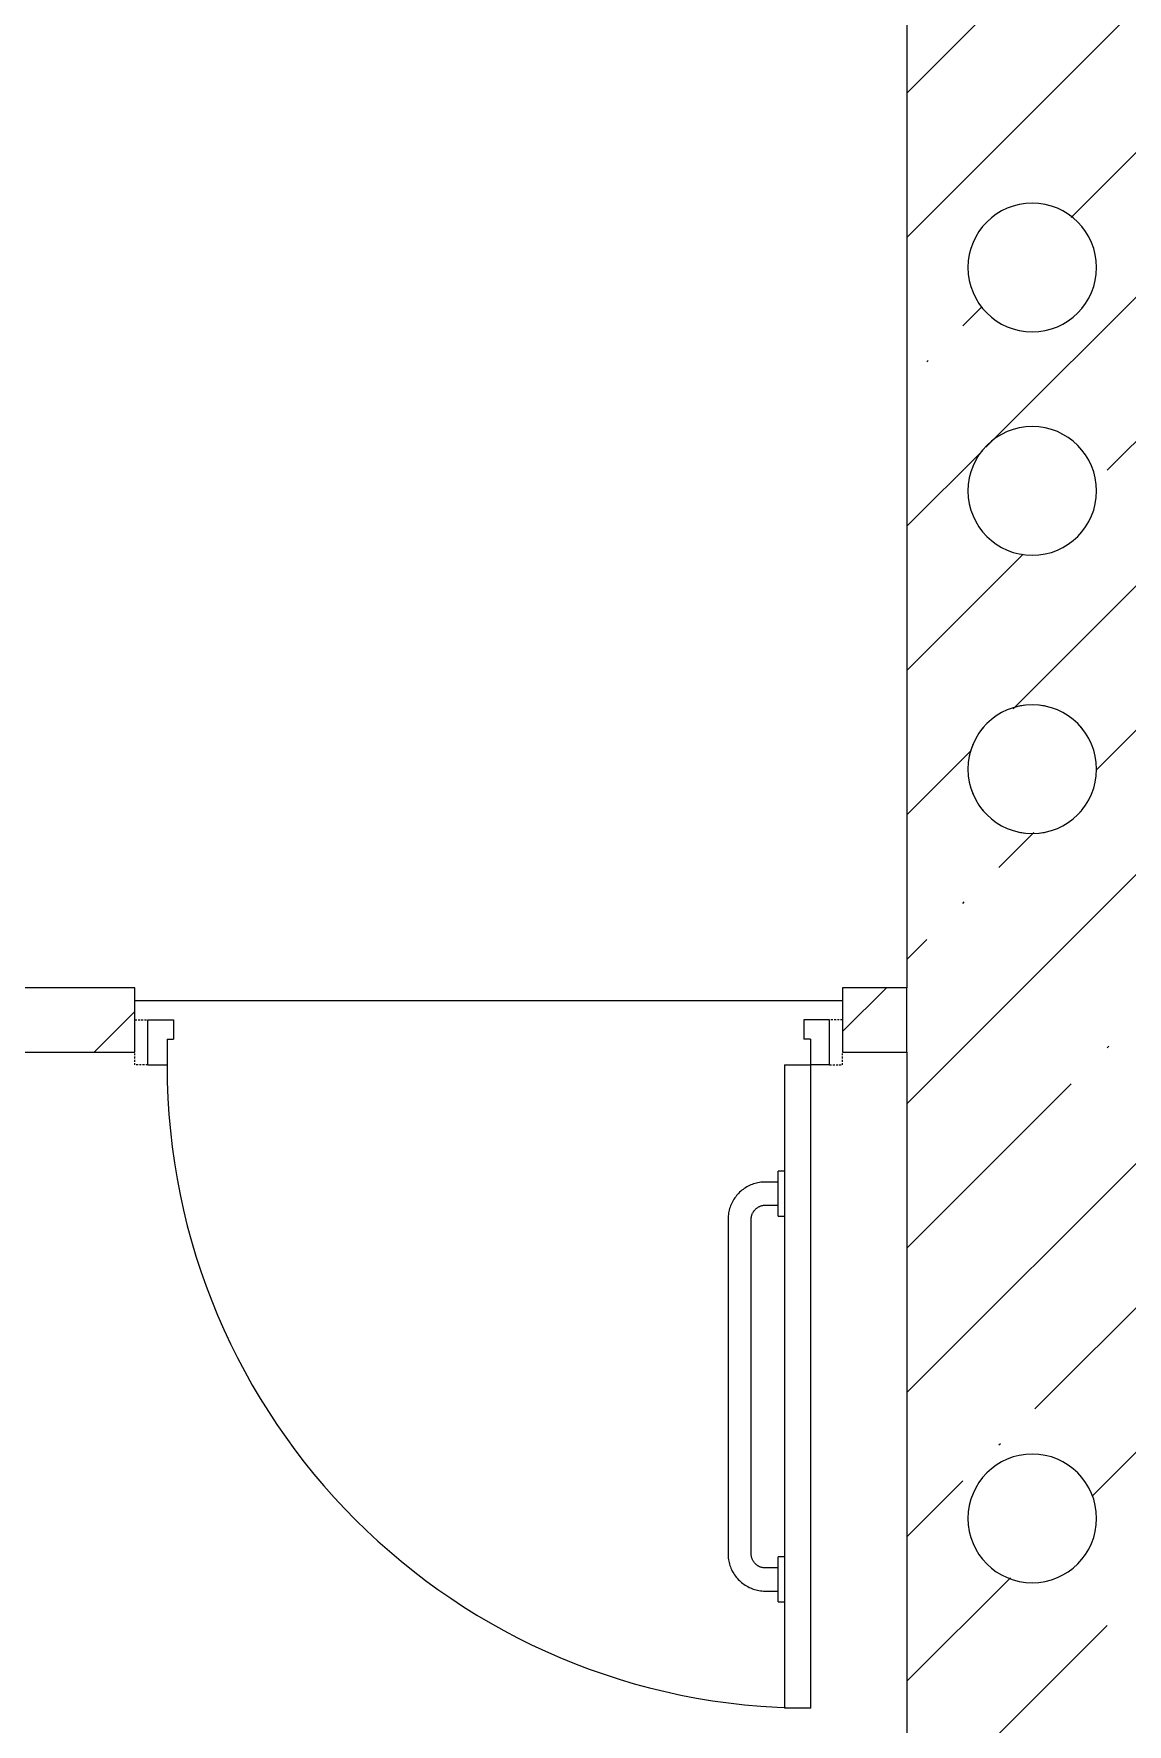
# Model space of a CAD drawing. Header units: millimetres. Extents: x -515342 to 330399, y -224905 to 507333.
# Drawn here: x -364217 to -362517, y 260530 to 263159 of the extents above; entities that cross this region are included whole.
import ezdxf

# ---------------------------------------------------------------- set-up
doc = ezdxf.new("R2010")
doc.units = ezdxf.units.MM
doc.linetypes.add('ASVP_Невидимые', pattern=[5, 3, -2])
for name, color, linetype, lineweight in [('Двери', 7, 'Continuous', 0), ('Перекрытие', 7, 'Continuous', 0), ('Сантехника', 7, 'Continuous', 0), ('Стены внутренние', 7, 'Continuous', 0), ('Стены несущие', 7, 'Continuous', 0), ('Стены перегородки', 7, 'Continuous', 0), ('Стены штриховка', 7, 'Continuous', 0)]:
    doc.layers.add(name, color=color, linetype=linetype, lineweight=lineweight)

# ---------------------------------------------------------------- blocks, each defined once
blk = doc.blocks.new('Дверь_Деревянная_1 полотно - АР_Дверь_Санузел_1000х2000h_полотно__Г_Л-9794262-О_АР_П_3__6_750_План 3 этажа')
at = {"layer": 'Двери', "linetype": 'ASVP_Невидимые', "lineweight": 18}
for p, q in [((-550, 0), (-530, 0)), ((550, 0), (530, 0)), ((-550, -70), (-550, -50)), ((550, -70), (550, -50)), ((-530, -70), (-550, -70)), ((530, -70), (550, -70))]:
    blk.add_line(p, q, dxfattribs=at)
at = {"layer": 'Двери', "lineweight": 18}
for p, q in [((-530, 0), (-490, 0)), ((-530, -70), (-530, 0)), ((-490, 0), (-490, -30)), ((490, 0), (490, -30)), ((530, 0), (490, 0)), ((530, -70), (530, 0)), ((-500, -30), (-500, -70)), ((-500, -30), (-490, -30)), ((500, -30), (490, -30)), ((500, -30), (500, -70)), ((-530, -70), (-500, -70)), ((460, -70), (500, -70)), ((460, -70), (460, -235)), ((530, -70), (500, -70)), ((500, -70), (500, -1070)), ((460, -305), (460, -835)), ((460, -905), (460, -1070)), ((500, -1070), (460, -1070))]:
    blk.add_line(p, q, dxfattribs=at)
blk.add_arc((500, -70), 1000, 180, 270, dxfattribs=at)
blk = doc.blocks.new('МГН_Санузел_Поручень горизонтальный - АР_Сантехнические приборы_МГН_Поручень горизонтальный_на дверь-10674815-О_АР_П_3__6_750_План 3 этажа')
at = {"layer": 'Сантехника'}
for p, q in [((-595.8, 88), (-1115.8, 88)), ((-1173.8, 30), (-1173.8, 10)), ((-1137.8, 10), (-1137.8, 30)), ((-1115.8, 52), (-595.8, 52)), ((-573.8, 30), (-573.8, 10)), ((-537.8, 10), (-537.8, 30)), ((-1190.8, 10), (-1190.8, 0)), ((-1190.8, 10), (-1155.8, 10)), ((-1155.8, 0), (-1190.8, 0)), ((-1155.8, 10), (-1120.8, 10)), ((-1120.8, 0), (-1155.8, 0)), ((-1120.8, 0), (-1120.8, 10)), ((-590.8, 10), (-590.8, 0)), ((-590.8, 10), (-555.8, 10)), ((-555.8, 10), (-520.8, 10)), ((-520.8, 0), (-520.8, 10)), ((-555.8, 0), (-590.8, 0)), ((-520.8, 0), (-555.8, 0))]:
    blk.add_line(p, q, dxfattribs=at)
at = {"layer": 'Сантехника', "flags": 128}
for points in [[(-1115.8, 88), (-1118.1, 88), (-1120.4, 87.8), (-1122.7, 87.6), (-1125, 87.3), (-1127.3, 86.8), (-1129.6, 86.3), (-1131.8, 85.7), (-1134, 85.1), (-1136.2, 84.3), (-1138.4, 83.4), (-1140.5, 82.5), (-1142.6, 81.4), (-1144.6, 80.3), (-1146.6, 79.1), (-1148.5, 77.9), (-1150.4, 76.5), (-1152.3, 75.1), (-1154, 73.6), (-1155.8, 72), (-1157.4, 70.4), (-1159, 68.7), (-1160.5, 67), (-1161.9, 65.1), (-1163.3, 63.3), (-1164.6, 61.3), (-1165.8, 59.4), (-1166.9, 57.3), (-1168, 55.3), (-1169, 53.2), (-1169.9, 51), (-1170.7, 48.8), (-1171.4, 46.6), (-1172, 44.4), (-1172.5, 42.1), (-1173, 39.9), (-1173.3, 37.6), (-1173.6, 35.3), (-1173.7, 32.9), (-1173.8, 30.6), (-1173.8, 30)], [(-537.8, 30), (-537.8, 32.3), (-538, 34.6), (-538.2, 36.9), (-538.5, 39.2), (-539, 41.5), (-539.5, 43.8), (-540.1, 46), (-540.7, 48.2), (-541.5, 50.4), (-542.4, 52.6), (-543.3, 54.7), (-544.3, 56.8), (-545.5, 58.8), (-546.7, 60.8), (-547.9, 62.7), (-549.3, 64.6), (-550.7, 66.5), (-552.2, 68.2), (-553.8, 70), (-555.4, 71.6), (-557.1, 73.2), (-558.8, 74.7), (-560.7, 76.1), (-562.5, 77.5), (-564.5, 78.8), (-566.4, 80), (-568.5, 81.2), (-570.5, 82.2), (-572.6, 83.2), (-574.8, 84.1), (-577, 84.9), (-579.2, 85.6), (-581.4, 86.2), (-583.7, 86.7), (-585.9, 87.2), (-588.2, 87.5), (-590.5, 87.8), (-592.9, 87.9), (-595.2, 88), (-595.8, 88)], [(-1137.8, 30), (-1137.8, 30.9), (-1137.7, 31.8), (-1137.6, 32.6), (-1137.5, 33.5), (-1137.4, 34.4), (-1137.2, 35.2), (-1136.9, 36.1), (-1136.7, 36.9), (-1136.4, 37.8), (-1136.1, 38.6), (-1135.7, 39.4), (-1135.3, 40.2), (-1134.9, 40.9), (-1134.4, 41.7), (-1134, 42.4), (-1133.4, 43.1), (-1132.9, 43.8), (-1132.3, 44.5), (-1131.7, 45.2), (-1131.1, 45.8), (-1130.5, 46.4), (-1129.8, 47), (-1129.1, 47.5), (-1128.4, 48), (-1127.7, 48.5), (-1126.9, 49), (-1126.2, 49.4), (-1125.4, 49.8), (-1124.6, 50.2), (-1123.8, 50.5), (-1122.9, 50.8), (-1122.1, 51.1), (-1121.3, 51.3), (-1120.4, 51.5), (-1119.5, 51.7), (-1118.7, 51.8), (-1117.8, 51.9), (-1116.9, 52), (-1116, 52), (-1115.8, 52)], [(-595.8, 52), (-594.9, 52), (-594, 51.9), (-593.2, 51.8), (-592.3, 51.7), (-591.4, 51.6), (-590.6, 51.4), (-589.7, 51.1), (-588.9, 50.9), (-588, 50.6), (-587.2, 50.3), (-586.4, 49.9), (-585.6, 49.5), (-584.9, 49.1), (-584.1, 48.6), (-583.4, 48.2), (-582.7, 47.6), (-582, 47.1), (-581.3, 46.5), (-580.6, 45.9), (-580, 45.3), (-579.4, 44.7), (-578.8, 44), (-578.3, 43.3), (-577.8, 42.6), (-577.3, 41.9), (-576.8, 41.1), (-576.4, 40.4), (-576, 39.6), (-575.6, 38.8), (-575.3, 38), (-575, 37.1), (-574.7, 36.3), (-574.5, 35.5), (-574.3, 34.6), (-574.1, 33.7), (-574, 32.9), (-573.9, 32), (-573.8, 31.1), (-573.8, 30.2), (-573.8, 30)]]:
    blk.add_lwpolyline(points, dxfattribs=at)

msp = doc.modelspace()

# ---------------------------------------------------------------- hatches: boundary and pattern name
at = {"layer": 'Стены внутренние'}
h = msp.add_hatch(dxfattribs=at)
h.set_pattern_fill('FP_1', color=256, style=0, pattern_type=2)
h.set_pattern_definition([(45, (-375064.64, 258270.4), (-224.5064, 224.5064), []), (45, (-374840.13, 258270.4), (-224.5064, 224.5064), [396.875, -79.375, 3.353, -76.022])])
h.paths.add_polyline_path([(-362469.6354, 258465.4137), (-362469.6354, 264865.4137), (-362859.6354, 264865.4137), (-362859.6354, 258465.4137), (-362747.0983, 258465.4137)])
h.paths.add_polyline_path([(-362682.0002, 259544.7902), (-362714.6354, 259556.6685), (-362741.2398, 259578.9923), (-362758.6046, 259609.069), (-362764.6354, 259643.271), (-362758.6046, 259677.473), (-362741.2398, 259707.5498), (-362714.6354, 259729.8736), (-362682.0002, 259741.7518), (-362647.2706, 259741.7518), (-362614.6354, 259729.8736), (-362588.0309, 259707.5498), (-362570.6661, 259677.473), (-362564.6354, 259643.271), (-362570.6661, 259609.069), (-362588.0309, 259578.9923), (-362614.6354, 259556.6685), (-362647.2706, 259544.7902)])
h.paths.add_polyline_path([(-362682.0002, 259950.345), (-362714.6354, 259962.2233), (-362741.2398, 259984.547), (-362758.6046, 260014.6238), (-362764.6354, 260048.8258), (-362758.6046, 260083.0278), (-362741.2398, 260113.1046), (-362714.6354, 260135.4283), (-362682.0002, 260147.3066), (-362647.2706, 260147.3066), (-362614.6354, 260135.4283), (-362588.0309, 260113.1046), (-362570.6661, 260083.0278), (-362564.6354, 260048.8258), (-362570.6661, 260014.6238), (-362588.0309, 259984.547), (-362614.6354, 259962.2233), (-362647.2706, 259950.345)])
h.paths.add_polyline_path([(-362647.2706, 260311.933), (-362682.0002, 260311.933), (-362714.6354, 260323.8112), (-362741.2398, 260346.135), (-362758.6046, 260376.2117), (-362764.6354, 260410.4137), (-362758.6046, 260444.6158), (-362741.2398, 260474.6925), (-362714.6354, 260497.0163), (-362682.0002, 260508.8945), (-362647.2706, 260508.8945), (-362614.6354, 260497.0163), (-362588.0309, 260474.6925), (-362570.6661, 260444.6158), (-362564.6354, 260410.4137), (-362570.6661, 260376.2117), (-362588.0309, 260346.135), (-362614.6354, 260323.8112)])
h.paths.add_polyline_path([(-362647.2706, 260751.933), (-362682.0002, 260751.933), (-362714.6354, 260763.8112), (-362741.2398, 260786.135), (-362758.6046, 260816.2117), (-362764.6354, 260850.4137), (-362758.6046, 260884.6158), (-362741.2398, 260914.6925), (-362714.6354, 260937.0163), (-362682.0002, 260948.8945), (-362647.2706, 260948.8945), (-362614.6354, 260937.0163), (-362588.0309, 260914.6925), (-362570.6661, 260884.6158), (-362564.6354, 260850.4137), (-362570.6661, 260816.2117), (-362588.0309, 260786.135), (-362614.6354, 260763.8112)])
h.paths.add_polyline_path([(-362682.0002, 261916.933), (-362714.6354, 261928.8112), (-362741.2398, 261951.135), (-362758.6046, 261981.2117), (-362764.6354, 262015.4137), (-362758.6046, 262049.6158), (-362741.2398, 262079.6925), (-362714.6354, 262102.0163), (-362682.0002, 262113.8945), (-362647.2706, 262113.8945), (-362614.6354, 262102.0163), (-362588.0309, 262079.6925), (-362570.6661, 262049.6158), (-362564.6354, 262015.4137), (-362570.6661, 261981.2117), (-362588.0309, 261951.135), (-362614.6354, 261928.8112), (-362647.2706, 261916.933)])
h.paths.add_polyline_path([(-362682.0002, 262349.526), (-362714.6354, 262361.4042), (-362741.2398, 262383.728), (-362758.6046, 262413.8048), (-362764.6354, 262448.0068), (-362758.6046, 262482.2088), (-362741.2398, 262512.2855), (-362714.6354, 262534.6093), (-362682.0002, 262546.4876), (-362647.2706, 262546.4876), (-362614.6354, 262534.6093), (-362588.0309, 262512.2855), (-362570.6661, 262482.2088), (-362564.6354, 262448.0068), (-362570.6661, 262413.8048), (-362588.0309, 262383.728), (-362614.6354, 262361.4042), (-362647.2706, 262349.526)])
h.paths.add_polyline_path([(-362647.2706, 262696.933), (-362682.0002, 262696.933), (-362714.6354, 262708.8112), (-362741.2398, 262731.135), (-362758.6046, 262761.2117), (-362764.6354, 262795.4137), (-362758.6046, 262829.6158), (-362741.2398, 262859.6925), (-362714.6354, 262882.0163), (-362682.0002, 262893.8945), (-362647.2706, 262893.8945), (-362614.6354, 262882.0163), (-362588.0309, 262859.6925), (-362570.6661, 262829.6158), (-362564.6354, 262795.4137), (-362570.6661, 262761.2117), (-362588.0309, 262731.135), (-362614.6354, 262708.8112)])
h.paths.add_polyline_path([(-362682.0002, 263436.933), (-362714.6354, 263448.8112), (-362741.2398, 263471.135), (-362758.6046, 263501.2117), (-362764.6354, 263535.4137), (-362758.6046, 263569.6158), (-362741.2398, 263599.6925), (-362714.6354, 263622.0163), (-362682.0002, 263633.8945), (-362647.2706, 263633.8945), (-362614.6354, 263622.0163), (-362588.0309, 263599.6925), (-362570.6661, 263569.6158), (-362564.6354, 263535.4137), (-362570.6661, 263501.2117), (-362588.0309, 263471.135), (-362614.6354, 263448.8112), (-362647.2706, 263436.933)])
h.paths.add_polyline_path([(-362647.2706, 263856.933), (-362682.0002, 263856.933), (-362714.6354, 263868.8112), (-362741.2398, 263891.135), (-362758.6046, 263921.2117), (-362764.6354, 263955.4137), (-362758.6046, 263989.6158), (-362741.2398, 264019.6925), (-362714.6354, 264042.0163), (-362682.0002, 264053.8945), (-362647.2706, 264053.8945), (-362614.6354, 264042.0163), (-362588.0309, 264019.6925), (-362570.6661, 263989.6158), (-362564.6354, 263955.4137), (-362570.6661, 263921.2117), (-362588.0309, 263891.135), (-362614.6354, 263868.8112)])
h.paths.add_polyline_path([(-362682.0002, 264236.933), (-362714.6354, 264248.8112), (-362741.2398, 264271.135), (-362758.6046, 264301.2117), (-362764.6354, 264335.4137), (-362758.6046, 264369.6158), (-362741.2398, 264399.6925), (-362714.6354, 264422.0163), (-362682.0002, 264433.8945), (-362647.2706, 264433.8945), (-362614.6354, 264422.0163), (-362588.0309, 264399.6925), (-362570.6661, 264369.6158), (-362564.6354, 264335.4137), (-362570.6661, 264301.2117), (-362588.0309, 264271.135), (-362614.6354, 264248.8112), (-362647.2706, 264236.933)])
h = msp.add_hatch(dxfattribs=at)
h.set_pattern_fill('FP_2', color=256, style=0, pattern_type=2)
h.set_pattern_definition([(45, (-375064.64, 258270.41), (-141.4214, 141.4214), [])])
h.paths.add_polyline_path([(-366359.6354, 261575.4137), (-364059.6354, 261575.4137), (-364059.6354, 261675.4137), (-366359.6354, 261675.4137)])
h.paths.add_polyline_path([(-362959.6354, 261575.4137), (-362859.6354, 261575.4137), (-362859.6354, 261675.4137), (-362959.6354, 261675.4137), (-362959.6354, 261647.2837)])
h = msp.add_hatch(dxfattribs=at)
h.set_pattern_fill('FP_3', color=256, style=0, pattern_type=2)
h.set_pattern_definition([(50, (-375064.64, 258270.4), (364.368, -31.878), [38.1, -419.1]), (355, (-375064.64, 258270.4), (-70.486, 382.113), [30.48, -335.28]), (100.451, (-375034.27, 258267.76), (293.885, 350.233), [32.38, -356.18]), (46.184, (-375064.64, 258372), (542.158, -84.086), [57.15, -628.65]), (96.636, (-375019.46, 258365), (474.805, 494.855), [48.57, -534.27]), (351.184, (-375064.64, 258372), (474.81, 494.85), [45.72, -502.92]), (21, (-375013.84, 258346.6), (303.2285, -204.5305), [38.1, -419.1]), (326, (-375013.84, 258346.6), (123.604, 368.376), [30.48, -335.28]), (71.451, (-374988.57, 258329.57), (426.834, 163.843), [32.38, -356.18]), (37.5, (-375064.64, 258270.41), (6.1766, 169.1102), [16.764, -314.452, 16.764, -323.596, -336.55]), (37.5, (-375064.64, 258270.41), (6.1766, 169.1102), [-671.576, 16.764, -319.786]), (7.5, (-375064.64, 258270.41), (133.639, 200.3615), [16.764, -177.292, 16.764, -306.832, -128.27]), (7.5, (-375064.64, 258270.41), (133.639, 200.3615), [-517.652, 16.764, -111.506]), (327.5, (-375177.92, 258270.41), (271.1818, -11.4584), [16.764, -110.236, 16.764, -379.476, -525.78]), (327.5, (-375177.92, 258270.41), (271.1818, -11.4584), [-523.24, 16.764, -509.016]), (317.5, (-375228.72, 258270.41), (296.2585, 50.853), [16.764, -148.336, 16.764, -246.38, -373.38]), (317.5, (-375228.72, 258270.41), (296.2585, 50.853), [-428.244, 16.764, -356.616])])
h.paths.add_polyline_path([(-366359.6354, 261575.4137), (-364059.6354, 261575.4137), (-364059.6354, 261675.4137), (-366359.6354, 261675.4137)])
h.paths.add_polyline_path([(-362959.6354, 261575.4137), (-362859.6354, 261575.4137), (-362859.6354, 261675.4137), (-362959.6354, 261675.4137), (-362959.6354, 261647.2837)])

# ---------------------------------------------------------------- linework, layer by layer
at = {"layer": 'Перекрытие'}
msp.add_line((-364059.6354, 261655.4137), (-362959.6354, 261655.4137), dxfattribs=at)
at = {"layer": 'Стены внутренние'}
for start, end in [(96.6878718, 101.9770284), (78.0229716, 83.3121282), (138.0229716, 143.3121282), (36.6878718, 41.9770284), (156.6878718, 161.9770284), (18.0229716, 23.3121282), (198.0229716, 203.3121282), (336.6878718, 341.9770284), (216.6878718, 221.9770284), (318.0229716, 323.3121282), (258.0229716, 263.3121282), (276.6878718, 281.9770284)]:
    msp.add_arc((-362664.6354, 262015.4137), 100, start, end, dxfattribs=at)
at = {"layer": 'Стены несущие'}
for p, q in [((-362859.6354, 264865.4137), (-362859.6354, 261675.4137)), ((-362859.6354, 261575.4137), (-362859.6354, 258465.4137))]:
    msp.add_line(p, q, dxfattribs=at)
for centre, start, end in [((-362664.6354, 262795.4137), 0, 180), ((-362664.6354, 262795.4137), 180, 0), ((-362664.6354, 262448.0068), 0, 180), ((-362664.6354, 262448.0068), 180, 0), ((-362664.6354, 262015.4137), 0, 180), ((-362664.6354, 262015.4137), 180, 0), ((-362664.6354, 260850.4137), 0, 180), ((-362664.6354, 260850.4137), 180, 0)]:
    msp.add_arc(centre, 100, start, end, dxfattribs=at)
at = {"layer": 'Стены перегородки'}
for p, q in [((-364059.6354, 261675.4137), (-364259.6354, 261675.4137)), ((-364059.6354, 261575.4137), (-364059.6354, 261675.4137)), ((-362859.6354, 261675.4137), (-362959.6354, 261675.4137)), ((-362959.6354, 261675.4137), (-362959.6354, 261575.4137)), ((-365459.6354, 261575.4137), (-364059.6354, 261575.4137)), ((-362959.6354, 261575.4137), (-362859.6354, 261575.4137))]:
    msp.add_line(p, q, dxfattribs=at)
at = {"layer": 'Стены штриховка'}
msp.add_line((-362859.6354, 261575.4137), (-362859.6354, 261675.4137), dxfattribs=at)

# ---------------------------------------------------------------- block references
at = {"layer": 'Двери'}
msp.add_blockref('Дверь_Деревянная_1 полотно - АР_Дверь_Санузел_1000х2000h_полотно__Г_Л-9794262-О_АР_П_3__6_750_План 3 этажа', (-363509.6354, 261625.4137), dxfattribs=at)
at = {"layer": 'Сантехника', "rotation": 89.9999999999997}
msp.add_blockref('МГН_Санузел_Поручень горизонтальный - АР_Сантехнические приборы_МГН_Поручень горизонтальный_на дверь-10674815-О_АР_П_3__6_750_План 3 этажа', (-363049.6354, 261911.2094), dxfattribs=at)

doc.saveas('drawing.dxf')
